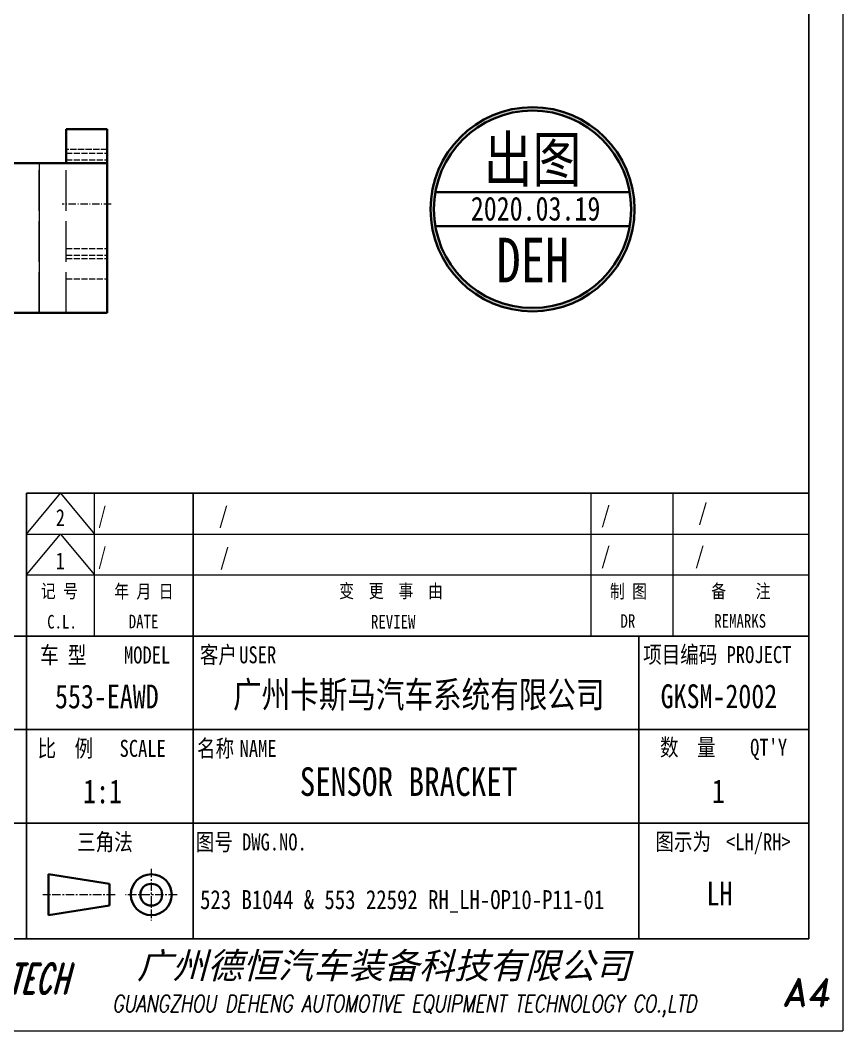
# Model space of a CAD drawing. Header units: millimetres. Extents: x -50143 to 104182, y -50696 to 54072.
# Drawn here: x -49701.8 to -49580.8, y 40741.1 to 40889.6 of the extents above; entities that cross this region are included whole.
import ezdxf
from ezdxf.enums import TextEntityAlignment as Align

# ---------------------------------------------------------------- set-up
doc = ezdxf.new("R2010")
doc.units = ezdxf.units.MM
doc.header["$LTSCALE"] = 0.5
for name, pattern in [('AM_ISO02W050x2', [3.75, 3, -0.75]), ('AM_ISO08W050x2', [9, 6, -0.75, 1.5, -0.75]), ('CENTER', [2, 1.25, -0.25, 0.25, -0.25]), ('DASHDOT', [18.5, 12, -3, 0.5, -3]), ('DASHED', [15, 12, -3])]:
    doc.linetypes.add(name, pattern=pattern)
for name, color, linetype, lineweight in [('中心线', 2, 'AM_ISO08W050x2', 18), ('印章专用-出图', 1, 'Continuous', 80), ('图框', 7, 'Continuous', 18), ('粗实线', 7, 'Continuous', 35), ('虚线', 1, 'AM_ISO02W050x2', 18)]:
    doc.layers.add(name, color=color, linetype=linetype, lineweight=lineweight)
for name, color, linetype in [('图\\M+19E79\\M+195B6\\M+18E9A', 7, 'Continuous'), ('图号', 7, 'Continuous'), ('图名', 7, 'Continuous'), ('数量', 7, 'Continuous'), ('车型', 7, 'Continuous')]:
    doc.layers.add(name, color=color, linetype=linetype)
doc.layers.add('打印-禁用', color=7, linetype='Continuous', lineweight=15, plot=False)
doc.styles.add('STYLE1', font='')
doc.styles.add('国标', font='simfang.ttf', dxfattribs={"width": 0.8})
doc.styles.add('标题\\M+18E9A', font='romand.shx', dxfattribs={"oblique": 10, "bigfont": 'bigfont.shx'})
doc.styles.get('STYLE1').set_extended_font_data('SimSun')

# ---------------------------------------------------------------- blocks, each defined once
blk = doc.blocks.new('GZDEH零件A4图框V01版')
at = {"layer": '中心线', "color": 1, "linetype": 'CENTER', "lineweight": 5, "ltscale": 2}
for p, q in [((108.33, 23.8), (108.33, 16.2)), ((103, 20), (92.4, 20)), ((112.13, 20), (104.53, 20))]:
    blk.add_line(p, q, dxfattribs=at)
at = {"layer": '图\\M+19E79\\M+195B6\\M+18E9A', "linetype": 'Continuous'}
for p, q in [((205, 13.5), (205, 292)), ((205, 13.5), (205, 97)), ((90, 79), (205, 79)), ((90, 13.5), (90, 79)), ((25, 13.5), (205, 13.5))]:
    blk.add_line(p, q, dxfattribs=at)
at = {"layer": '图\\M+19E79\\M+195B6\\M+18E9A', "color": 9}
for p, q in [((114.5, 79), (114.5, 13.5)), ((205, 58), (25, 58)), ((114.5, 58), (114.5, 13.5)), ((180, 58), (180, 13.5)), ((25, 44.25), (205, 44.25)), ((25, 30.5), (205, 30.5))]:
    blk.add_line(p, q, dxfattribs=at)
at = {"layer": '图框', "color": 9}
for p, q in [((90, 73), (95, 79)), ((95, 79), (100, 73)), ((100, 58), (100, 79)), ((173, 58), (173, 79)), ((185, 79), (185, 58)), ((90, 73), (205, 73)), ((90, 67), (95, 73)), ((95, 73), (100, 67)), ((90, 67), (205, 67))]:
    blk.add_line(p, q, dxfattribs=at)
at = {"layer": '图框', "color": 2, "linetype": 'ByBlock', "lineweight": 35}
for p, q in [((102.2, 21.6), (93.2, 23)), ((93.2, 17), (93.2, 23)), ((102.2, 21.6), (102.2, 18.4)), ((102.2, 18.4), (93.2, 17))]:
    blk.add_line(p, q, dxfattribs=at)
for radius in [3, 1.6]:
    blk.add_circle((108.33, 20), radius, dxfattribs=at)
at = {"layer": '打印-禁用', "linetype": 'Continuous'}
for p in [(210, 297), (0, 0)]:
    blk.add_line(p, (210, 0), dxfattribs=at)
at = {"layer": '图\\M+19E79\\M+195B6\\M+18E9A', "color": 9, "style": '国标', "width": 0.8}
for s, p in [('车 型', (95.38, 55.27)), ('MODEL', (107.71, 55.22))]:
    blk.add_text(s, height=2.5, dxfattribs=at).set_placement(p, align=Align.MIDDLE)
for s, p in [('客户', (118.19, 54)), ('USER', (123.97, 54))]:
    blk.add_text(s, height=2.5, dxfattribs=at).set_placement(p, align=Align.CENTER)
for s, p in [('项目编码 PROJECT', (180.64, 54.03)), ('比  例\u3000', (91.61, 40.25)), ('名称\u3000', (115.05, 40.25)), ('数  量', (183.12, 40.41)), ('SCALE', (103.66, 40.25)), ('NAME', (121.31, 40.25)), ("QT'Y ", (196.37, 40.41)), ('三角法', (97.41, 26.5)), ('图号', (114.87, 26.5)), ('DWG.NO.', (121.67, 26.5)), ('图示为', (182.45, 26.53)), ('<LH/RH>', (192.82, 26.53))]:
    blk.add_text(s, height=2.5, dxfattribs=at).set_placement(p)
at = {"layer": '图\\M+19E79\\M+195B6\\M+18E9A', "color": 7, "lineweight": -3, "style": 'STYLE1', "oblique": 15}
blk.add_text('广州德恒汽车装备科技有限公司', height=3.8, dxfattribs=at).set_placement((106.21, 7.68))
at = {"layer": '图\\M+19E79\\M+195B6\\M+18E9A', "color": 7, "style": '标题\\M+18E9A'}
for s, height, oblique, width, p in [('DEH-TECH', 4.4, 15, 0.6, (86.78, 7.69)), ('GUANGZHOU DEHENG AUTOMOTIVE EQUIPMENT TECHNOLOGY CO.,LTD ', 2.5, 10, 0.75, (146.18, 3.62))]:
    blk.add_text(s, height=height, dxfattribs=dict(at, oblique=oblique, width=width)).set_placement(p, align=Align.MIDDLE)
at = {"layer": '图\\M+19E79\\M+195B6\\M+18E9A', "color": 7, "style": '标题\\M+18E9A', "oblique": 10}
blk.add_text('A4', height=4, dxfattribs=at).set_placement((204.57, 5.66), align=Align.MIDDLE)
at = {"layer": '图框', "color": 9, "style": '国标', "width": 0.8}
for s, p in [('记 号', (94.82, 63.62)), ('年 月 日', (107.24, 63.57)), ('变  更  事  由', (143.58, 63.63)), ('C.L.', (95.2, 59.11)), ('DATE', (107.19, 59.14)), ('REVIEW', (143.89, 59.11))]:
    blk.add_text(s, height=2, dxfattribs=at).set_placement(p, align=Align.CENTER)
for s, p in [('制 图', (178.49, 64.61)), ('备    注', (195.02, 64.64)), ('DR', (178.4, 60.22)), ('REMARKS', (194.91, 60.23))]:
    blk.add_text(s, height=2, dxfattribs=at).set_placement(p, align=Align.MIDDLE)
blk = doc.blocks.new('DEH A4')
at = {"layer": '图框'}
blk.add_blockref('GZDEH零件A4图框V01版', (0, 0), dxfattribs=at)
blk = doc.blocks.new('出图章')
at = {"layer": '印章专用-出图'}
h = blk.add_hatch(color=256, dxfattribs=at)
h.paths.add_polyline_path([(15, 0, 1), (-15, 0, 1)])
h.paths.add_polyline_path([(14.5, 0, 1), (-14.5, 0, 1)], flags=16)
h.paths.add_polyline_path([(-7.31, -12.35), (7.41, -12.35), (7.41, -2.73), (-7.31, -2.73)], flags=8)
at = {"layer": '印章专用-出图', "lineweight": 35}
for p, q in [((-14.28, 2.5), (14.28, 2.5)), ((-14.28, -2.5), (14.28, -2.5))]:
    blk.add_line(p, q, dxfattribs=at)
for radius in [15, 14.5]:
    blk.add_circle((0, 0), radius, dxfattribs=at)
at = {"layer": '印章专用-出图', "color": 4, "style": '国标', "width": 0.8}
blk.add_text('DEH', height=6.562, dxfattribs=at).set_placement((0.05, -10.74), align=Align.CENTER)
at = {"layer": '印章专用-出图', "color": 3, "style": '国标', "width": 0.8}
blk.add_attdef('出图', text='', height=6.6, dxfattribs=at).set_placement((0, 7.35), align=Align.MIDDLE_CENTER)
at = {"layer": '印章专用-出图', "color": 2, "style": '国标', "width": 0.8}
blk.add_attdef('XXXX.XX.XX', text='', height=3.5, dxfattribs=at).set_placement((0.45, 0.1), align=Align.MIDDLE_CENTER)
blk = doc.blocks.new('YZ-CT')
at = {"layer": '印章专用-出图'}
blk.add_blockref('出图章', (0.63, 0), dxfattribs=at).add_auto_attribs({'出图': '出图', 'XXXX.XX.XX': '2020.03.19'})

msp = doc.modelspace()

# ---------------------------------------------------------------- linework, layer by layer
at = {"layer": '中心线', "linetype": 'DASHDOT', "ltscale": 0.180014}
msp.add_line((-49688.404, 40862.582), (-49695.605, 40862.582), dxfattribs=at)
at = {"layer": '粗实线', "color": 7, "lineweight": 35, "ltscale": 0.15}
msp.add_line((-49695.004, 40873.582), (-49689.004, 40873.582), dxfattribs=at)
at = {"layer": '粗实线', "color": 7, "lineweight": 35, "ltscale": 0.125}
for p, q in [((-49695.004, 40868.582), (-49695.004, 40873.582)), ((-49689.004, 40868.582), (-49689.004, 40873.582))]:
    msp.add_line(p, q, dxfattribs=at)
at = {"layer": '粗实线', "color": 7, "lineweight": 35}
for p, q in [((-49699.004, 40868.582), (-49736.004, 40868.582)), ((-49689.004, 40868.582), (-49689.004, 40846.582)), ((-49699.004, 40846.582), (-49736.004, 40846.582))]:
    msp.add_line(p, q, dxfattribs=at)
at = {"layer": '粗实线', "color": 7, "lineweight": 13}
msp.add_line((-49699.004, 40868.582), (-49699.004, 40846.582), dxfattribs=at)
at = {"layer": '粗实线', "color": 7, "lineweight": 35, "ltscale": 0.25}
for p, q in [((-49699.004, 40868.582), (-49689.004, 40868.582)), ((-49699.004, 40846.582), (-49689.004, 40846.582))]:
    msp.add_line(p, q, dxfattribs=at)
at = {"layer": '虚线', "linetype": 'DASHED', "ltscale": 0.15}
for p, q in [((-49689.004, 40870.582), (-49695.004, 40870.582)), ((-49695.004, 40870.082), (-49689.004, 40870.082)), ((-49695.004, 40869.082), (-49689.004, 40869.082)), ((-49695.004, 40856.082), (-49689.004, 40856.082)), ((-49695.004, 40855.082), (-49689.004, 40855.082)), ((-49695.004, 40854.582), (-49689.004, 40854.582)), ((-49695.004, 40851.582), (-49689.004, 40851.582))]:
    msp.add_line(p, q, dxfattribs=at)
at = {"layer": '虚线', "linetype": 'DASHED'}
for p, q in [((-49699.004, 40846.582), (-49699.004, 40868.582)), ((-49695.004, 40846.582), (-49695.004, 40868.582))]:
    msp.add_line(p, q, dxfattribs=at)

# ---------------------------------------------------------------- block references
at = {"layer": '印章专用-出图'}
msp.add_blockref('YZ-CT', (-49627.071, 40861.817), dxfattribs=at)
at = {"layer": '图框'}
msp.add_blockref('DEH A4', (-49790.82, 40741.105), dxfattribs=at)

# ---------------------------------------------------------------- texts
at = {"layer": '图\\M+19E79\\M+195B6\\M+18E9A', "color": 3, "style": '国标'}
for s, height, width, p in [('/', 2.5, 0.705904, (-49690.31, 40815.577)), ('/', 2.5, 0.8, (-49672.575, 40815.577)), ('/', 2.5, 0.8, (-49616.37, 40815.675)), ('/', 2.5, 0.8, (-49602.075, 40816.046)), ('2', 2.5, 0.8, (-49696.542, 40815.261)), ('/', 2.5, 0.705904, (-49690.31, 40809.577)), ('/', 2.5, 0.8, (-49616.37, 40809.675)), ('/', 2.5, 0.8, (-49602.538, 40809.686)), ('1', 2.5, 0.8, (-49696.553, 40808.901)), ('/', 2.5, 0.8, (-49672.403, 40809.492)), ('广州卡斯马汽车系统有限公司', 3.85, 0.8, (-49670.475, 40788.586)), ('GKSM-2002', 3.5, 0.8, (-49607.603, 40788.515)), ('1:1', 3.5, 0.8, (-49692.519, 40774.538))]:
    msp.add_text(s, height=height, dxfattribs=dict(at, width=width)).set_placement(p)
at = {"layer": '图\\M+19E79\\M+195B6\\M+18E9A', "color": 3, "style": '国标', "width": 0.8}
msp.add_text('LH', height=3.5, dxfattribs=at).set_placement((-49598.948, 40759.521), align=Align.CENTER)
at = {"layer": '图号', "color": 3, "style": '国标', "width": 0.8}
msp.add_text('523 B1044 & 553 22592 RH_LH-OP10-P11-01', height=2.8, dxfattribs=at).set_placement((-49675.32, 40758.978))
at = {"layer": '图名', "color": 3, "style": '国标', "width": 0.8}
msp.add_text('SENSOR BRACKET', height=4.2, dxfattribs=at).set_placement((-49644.668, 40775.618), align=Align.CENTER)
at = {"layer": '数量', "color": 3, "style": '国标', "width": 0.8}
msp.add_text('1', height=3.5, dxfattribs=at).set_placement((-49599.102, 40774.553), align=Align.CENTER)
at = {"layer": '车型', "color": 3, "style": '国标', "width": 0.8}
msp.add_text('553-EAWD', height=3.5, dxfattribs=at).set_placement((-49689.025, 40788.486), align=Align.CENTER)

doc.saveas('drawing.dxf')
